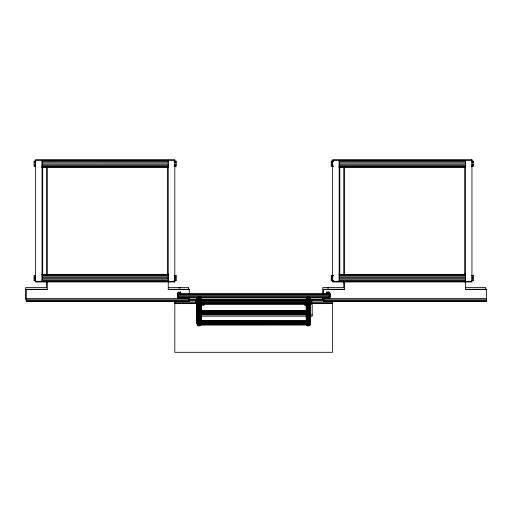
<?xml version="1.0" encoding="UTF-8"?>
<svg xmlns="http://www.w3.org/2000/svg" width="512" height="512" viewBox="0 0 512 512"><rect width="100%" height="100%" fill="white"/><g stroke="black" fill="none" stroke-linecap="round" stroke-linejoin="round"><path stroke-width="0.77" d="M174.816 281.965L174.816 159.699L35.462 159.699L35.462 281.965L174.816 281.965L174.816 281.306L35.462 281.306M177.446 296.64L178.048 292.8M197.427 323.066L197.171 323.565L197.197 297.766L197.171 323.597C197.574 321.792 200.704 321.792 201.107 323.597L201.114 297.837L200.998 323.334L200.992 297.632L200.851 323.066L200.845 297.702L199.469 296.461L198.81 296.461C197.395 298.176 197.318 297.805 197.286 297.811L198.035 297.786L197.434 297.702L197.427 323.066L197.286 297.632L197.28 323.334L197.197 297.766M200.646 297.542L200.653 322.822L200.845 297.702L200.243 297.786L201.114 297.837L199.891 297.645L200.646 297.542L200.41 322.611L200.115 297.075L199.814 322.317L199.802 296.781L198.477 296.781L198.464 322.317L198.163 297.075L198.15 322.438L197.882 297.331L197.869 322.611L197.632 297.542L198.624 297.568M306.317 297.766L306.291 323.597C306.694 321.792 309.824 321.792 310.227 323.597L310.202 297.766L310.208 323.885L310.054 324.979L308.256 326.118L306.464 324.979L306.304 323.885L307.706 322.291L308.813 322.291L310.208 323.885L310.08 301.178L310.054 324.979L310.01 322.65M306.547 323.066L306.554 297.702L307.93 296.461L308.589 296.461C310.528 298.682 309.805 297.408 310.202 297.856L309.491 297.837L310.234 297.837M307.514 297.645L306.752 297.542L306.746 322.822L306.554 297.702C309.184 297.51 304.979 297.894 306.918 297.837L200.48 297.837L201.114 297.837M308.781 297.568L309.766 297.542L309.53 322.611L309.235 297.075L308.934 322.317L308.922 296.781L307.597 296.781L307.584 322.317L307.283 297.075L307.27 322.438L306.995 297.331L306.989 322.611L306.752 297.542M310.054 324.979L310.234 301.946M329.395 297.056L329.926 295.93L329.926 293.85M329.747 296.525L329.747 295.034M329.875 294.675L329.856 296.23L329.216 296.154L329.926 295.93L329.747 293.299M199.802 296.781L199.482 322.234L199.251 296.467L198.797 322.234L198.81 296.461L199.142 322.208L199.469 296.461L199.482 322.234L198.797 322.234L198.477 296.781M200 325.184L200.013 322.79L200 325.184L198.278 325.184L197.818 324.397L198.682 322.918L199.597 322.918L200.461 324.397L200 325.184L199.962 322.816M308.922 296.781L308.602 322.234L308.371 296.467L307.917 322.234L307.93 296.461L308.256 322.208L308.589 296.461L308.602 322.234L307.917 322.234L307.597 296.781M309.12 325.184L309.133 322.79L309.12 325.184L307.398 325.184L306.938 324.397L307.802 322.918L308.717 322.918L309.581 324.397L309.12 325.184L309.082 322.816M310.118 323.334L310.112 297.632L310.118 323.162M180.838 294.336L180.845 292.851M197.318 301.178L197.19 323.885L197.344 324.979L199.142 326.118L200.934 324.979L201.094 323.885L199.693 322.291L198.586 322.291L197.19 323.885L197.318 301.178L197.376 305.05M306.432 301.958L306.323 321.536L306.298 312.915M329.402 292.851L329.747 294.784M200.966 321.005L201.024 313.062M309.005 297.645L309.965 297.702L309.773 322.822L309.766 297.542L309.005 297.645L309.965 297.702L309.971 323.066M180.672 292.723L180.608 294.17L180.371 291.782M329.235 292.723L329.171 294.17L328.934 291.782M177.485 293.779L177.472 295.93L178.003 297.056M179.213 292.333L179.194 293.856L178.227 294.17L178.221 292.672M327.776 292.333L327.757 293.856L326.79 294.17L326.778 292.672M329.875 293.638L329.856 295.046L329.216 295.117L329.952 295.629L329.946 294.074L177.446 294.061M198.278 325.184L198.317 322.816M307.398 325.184L307.437 322.816M310.022 305.05L310.08 301.178M197.344 324.979L197.165 301.946L197.344 324.979L197.376 323.424M177.69 293.235L177.651 294.784L177.626 293.37M177.69 295.098L177.651 296.525L177.626 294.963M199.142 325.498L199.194 323.098M308.256 325.498L308.314 323.098M329.632 295.238L329.587 296.8L329.549 295.36M329.632 293.126L329.587 294.547L329.549 293.005M326.611 292.8L326.56 294.336L326.509 292.902M178.566 291.731L178.483 294.042L178.413 292.576M179.699 292.339L179.642 293.856L180.352 294.042M327.123 291.731L327.046 294.042L326.931 291.84M328.256 292.339L328.205 293.856L328.915 294.042M180.198 291.725L180.077 293.952L180.019 292.416M328.762 291.725L328.64 293.952L328.582 292.416M306.406 313.581L306.406 312.237L200.992 312.237L200.992 313.581L306.406 313.581L306.406 312.237M306.406 322.534L306.406 323.878L200.992 323.878L200.992 322.534L306.406 322.534L306.285 323.219L201.114 323.219L200.992 322.534M306.285 323.142L306.355 322.605M200.992 313.581L200.992 312.237M306.438 301.178L306.298 311.347M200.96 302.669L200.96 301.178L201.075 321.536M306.816 324.294L200.582 324.294M306.918 297.837L306.285 297.837L306.944 297.856M174.163 161.363L174.816 161.043L174.163 161.011L174.816 161.658M174.163 275.744L174.816 275.418L174.163 275.392L174.816 276.032M333.235 280.301L332.582 280.621L333.235 280.653L332.582 280.006M174.816 165.632L174.163 165.92L174.816 166.246L174.163 166.272L174.816 166.035M332.582 161.658L333.235 161.363L332.582 161.043L333.235 161.363M174.163 280.301L174.816 280.621L174.163 280.301L174.816 280.006M332.582 276.032L333.235 275.744L332.582 275.418L333.235 275.744M198.394 297.645L197.434 297.702L197.626 322.822L197.632 297.542L198.394 297.645L197.434 297.702M178.701 287.885L180.403 288.013M327.258 287.885L328.966 288.013M329.088 296.397L329.856 296.23L329.83 294.81M306.554 305.056L304.646 305.011L306.554 304.966M309.965 297.702L309.491 297.837M197.165 297.837L197.907 297.837M306.317 297.856L307.155 297.786L306.554 297.702M35.462 160.358L174.816 160.358M332.582 160.358L471.936 160.358M42.035 160.883L168.243 160.883M339.155 160.883L465.363 160.883M35.738 161.056L34.144 161.056L34.144 166.234L35.738 166.234M174.541 161.056L176.134 161.056L176.134 166.234L174.541 166.234M332.858 161.056L331.264 161.056L331.264 166.234L332.858 166.234M471.661 161.056L473.254 161.056L473.254 166.234L471.661 166.234M34.144 161.363L35.738 161.363M174.541 161.363L176.134 161.363M331.264 161.363L332.858 161.363M471.661 161.363L473.254 161.363M42.035 161.824L168.243 161.824M339.155 161.824L465.363 161.824M34.144 162.746L35.738 162.746M174.541 162.746L176.134 162.746M331.264 162.746L332.858 162.746M471.661 162.746L473.254 162.746M42.035 163.008L168.243 163.008M339.155 163.008L465.363 163.008M42.035 164.275L168.243 164.275M339.155 164.275L465.363 164.275M34.144 164.544L35.738 164.544M174.541 164.544L176.134 164.544M331.264 164.544L332.858 164.544M471.661 164.544L473.254 164.544M42.035 165.466L168.243 165.466M339.155 165.466L465.363 165.466M34.144 165.92L35.738 165.92M174.541 165.92L176.134 165.92M331.264 165.92L332.858 165.92M471.661 165.92L473.254 165.92M42.035 166.4L168.243 166.4M339.155 166.4L465.363 166.4M42.035 166.739L168.243 166.739M339.155 166.739L465.363 166.739M42.035 166.97L168.243 166.931M339.155 166.931L465.363 166.931M42.035 167.085L168.243 167.085M339.155 167.085L465.363 167.085M42.035 167.411L42.688 167.411M167.584 167.411L168.243 167.411M339.155 167.411L339.814 167.411M464.71 167.411L465.363 167.411M42.035 167.584L42.688 167.584M167.584 167.584L168.243 167.584M339.155 167.584L339.814 167.584M464.71 167.584L465.363 167.584M42.035 274.08L42.688 274.08M167.584 274.08L168.243 274.08M339.155 274.08L339.814 274.08M464.71 274.08L465.363 274.08M42.035 274.253L42.688 274.253M167.584 274.253L168.243 274.253M339.155 274.253L339.814 274.253M464.71 274.253L465.363 274.253M42.035 274.579L168.243 274.579M339.155 274.579L465.363 274.579M42.035 274.694L168.243 274.694M339.155 274.694L465.363 274.694M42.035 275.264L168.243 275.264M339.155 275.264L465.363 275.264M35.738 275.43L34.144 275.43L34.144 280.608L35.738 280.608M174.541 275.43L176.134 275.43L176.134 280.608L174.541 280.608M332.858 275.43L331.264 275.43L331.264 280.608L332.858 280.608M471.661 275.43L473.254 275.43L473.254 280.608L471.661 280.608M34.144 275.744L35.738 275.744M174.541 275.744L176.134 275.744M331.264 275.744L332.858 275.744M471.661 275.744L473.254 275.744M42.035 276.198L168.243 276.198M339.155 276.198L465.363 276.198M34.144 277.12L35.738 277.12M174.541 277.12L176.134 277.12M331.264 277.12L332.858 277.12M471.661 277.12L473.254 277.12M42.035 277.389L168.243 277.389M339.155 277.389L465.363 277.389M42.035 278.656L168.243 278.656M339.155 278.656L465.363 278.656M34.144 278.918L35.738 278.918M174.541 278.918L176.134 278.918M331.264 278.918L332.858 278.918M471.661 278.918L473.254 278.918M42.035 279.84L168.243 279.84M339.155 279.84L465.363 279.84M34.144 280.301L35.738 280.301M174.541 280.301L176.134 280.301M331.264 280.301L332.858 280.301M471.661 280.301L473.254 280.301M42.035 280.781L168.243 280.781M339.155 280.781L465.363 280.781M332.582 281.306L471.936 281.306M168.365 287.558L188.621 287.558L188.621 289.856M465.485 287.558L485.741 287.558L485.741 289.856M47.29 289.286L26.259 289.286L26.259 301.459L189.28 301.459L189.28 298.483L26.259 298.483M168.243 289.286L189.28 289.286L189.28 293.939M344.416 289.286L323.379 289.286L323.379 293.939M465.363 289.286L486.4 289.286L486.4 301.459L323.379 301.459L323.379 298.483L486.4 298.483M26.259 289.344L47.29 289.344L47.29 282.093M189.28 289.344L168.243 289.344L168.243 282.093M323.379 289.344L344.416 289.344L344.416 282.093M486.4 289.344L465.363 289.344L465.363 282.093M198.208 297.837L177.446 297.837L177.446 293.926L329.952 293.926L329.952 297.837L309.19 297.837M177.446 294.317L329.952 294.317M177.446 295.13L329.952 295.13M178.08 295.629L177.446 295.629L178.182 296.154L177.542 296.23L177.536 293.568M329.318 295.629L329.926 295.93M177.446 296.141L329.952 296.141M177.446 297.082L329.952 297.082M177.446 297.709L198.208 297.709M199.802 297.709L307.597 297.709M309.19 297.709L329.952 297.709M188.838 299.744L197.126 299.712M201.114 299.712L306.285 299.712M310.272 299.712L324.013 299.744M26.259 299.808L189.28 299.808M201.146 299.834L306.253 299.834M323.379 299.808L486.4 299.808M188.838 299.981L195.853 299.981M311.546 299.981L324.013 299.981M201.146 300.32L306.253 300.32M195.533 300.435L197.126 300.435M310.272 300.435L311.866 300.435M26.259 300.813L189.28 300.813M323.379 300.813L486.4 300.813M195.533 300.915L197.126 300.915M310.272 300.915L311.866 300.915M188.838 301.011L195.853 301.011M311.546 301.011L324.013 301.011M201.146 301.069L306.253 301.069M26.259 301.222L189.28 301.222M323.379 301.222L486.4 301.222M195.533 301.683L197.126 301.683M310.272 301.683L311.866 301.683M306.253 301.946L201.146 301.946L201.043 310.682L306.336 310.701L306.285 301.946L306.438 302.669M174.816 302.362L195.853 302.362M311.546 302.362L332.582 302.362M195.533 302.458L197.126 302.458M310.272 302.458L311.866 302.458M201.146 302.765L306.253 302.765M195.533 302.938L197.126 302.938M310.272 302.938L311.866 302.938M174.816 303.392L195.853 303.392M201.146 303.373L306.253 303.373M311.546 303.392L332.582 303.392M201.146 303.533L306.253 303.533M174.816 303.629L195.853 303.629L195.853 299.744M201.146 303.648L306.253 303.648M332.582 303.629L311.546 303.629L311.546 299.744M201.299 304.582L306.618 304.582M309.811 304.582L312.205 304.582L312.205 316.186L309.811 316.186M200.915 310.842L306.483 310.842M200.915 311.098L306.483 311.098M200.646 311.603L306.752 311.603M201.114 312.928L306.285 312.928M200.646 314.125L306.752 314.125M200.915 314.496L306.483 314.496M201.062 314.637L306.336 314.637M201.299 314.88L306.618 314.88M309.811 314.88L312.205 314.88M201.299 316.186L306.618 316.186M201.062 320.992L306.336 320.998M201.062 321.024L306.336 321.082M200.915 321.139L306.483 321.139M200.915 321.395L306.483 321.395M200.646 321.901L306.752 321.901M200.115 324.787L307.283 324.787M200.269 324.934L307.136 324.902M199.891 297.645L200.845 297.702M177.542 295.046L178.182 295.117L177.472 295.328L178.106 295.366L177.446 295.629L178.106 295.891L177.472 295.93L177.466 293.926M329.088 294.893L329.856 295.046L329.83 293.498M332.582 166.035L333.235 166.272L332.582 166.246L333.235 165.92L332.582 165.632M201.082 323.622L201.082 297.766L201.107 323.597L200.851 323.066M201.043 322.611L201.114 323.142M327.635 292.365L327.757 293.856L328.205 293.856L328.109 292.333M179.072 292.365L179.194 293.856L179.642 293.856L179.552 292.333M177.952 292.902L178.003 294.336M329.12 292.627L329.171 294.17M180.557 292.627L180.608 294.17M327.309 292.435L327.322 293.952M178.746 292.435L178.765 293.952M306.374 313.062L306.432 321.005M177.805 293.062L177.811 294.547M177.805 295.302L177.811 296.8M465.363 160.32L465.363 281.344M464.71 166.758L464.71 274.733M344.416 167.008L344.416 274.957M343.757 166.758L343.757 274.758M343.757 281.958L343.757 287.558L322.72 287.558L322.72 294.458M339.814 166.72L339.814 274.944M339.155 160.32L339.155 281.344M332.582 301.011L332.582 352.301L174.816 352.301L174.816 301.011M322.72 297.894L322.72 299.386M196.512 304.582L196.512 316.186M168.243 160.32L168.243 281.344M167.584 166.758L167.584 274.733M47.29 167.008L47.29 274.957M46.637 166.758L46.637 274.758M46.637 281.958L46.637 287.558L25.6 287.558L25.6 299.386M42.688 166.72L42.688 274.944M42.035 160.32L42.035 281.344M202.33 304.928L204.013 305.056L202.33 304.928M471.936 159.699L332.582 159.699L332.582 281.965L471.936 281.965L471.936 159.699"/></g></svg>
